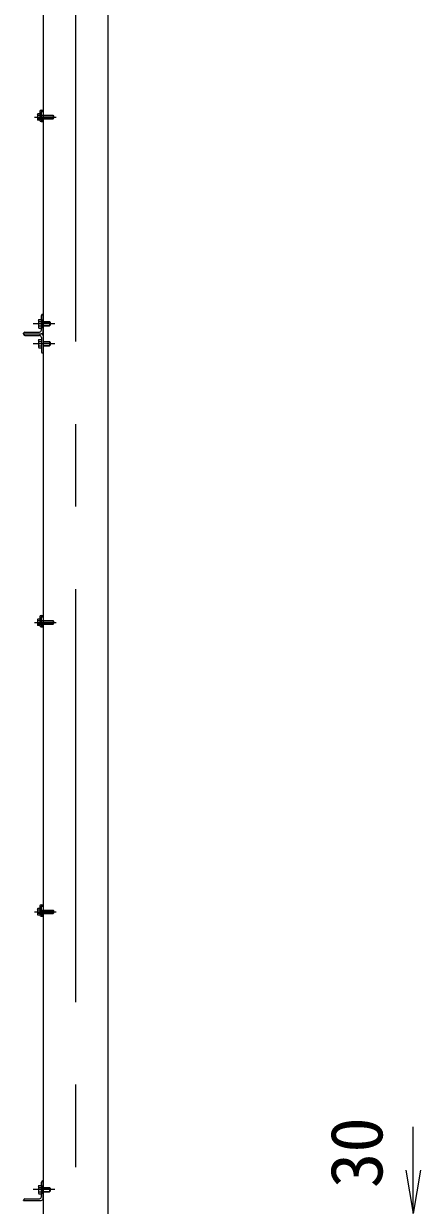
# Model space of a CAD drawing. Units: millimetres at full size; details may follow other scales. Extents: x -10500 to 10500, y -7425 to 7425.
# Drawn here: x -566 to 348, y -2226 to 501 of the extents above; entities that cross this region are included whole.
import ezdxf
from ezdxf.enums import TextEntityAlignment as Align

# ---------------------------------------------------------------- set-up
doc = ezdxf.new("R2010")
doc.units = ezdxf.units.MM
doc.header["$LTSCALE"] = 30
doc.linetypes.add('USER1', pattern=[50.8, 31.75, -6.35, 6.35, -6.35])
for name, color, linetype, lineweight in [('0-1_D-STR-DIM', 7, 'Continuous', 13), ('0-2_D-BMK', 2, 'USER1', 13), ('0-3_D-STR3', 3, 'Continuous', 13), ('0-7_D-STR1', 1, 'Continuous', 18), ('0-8_0', 7, 'Continuous', 18)]:
    doc.layers.add(name, color=color, linetype=linetype, lineweight=lineweight)
doc.styles.add('ＭＳ ゴシック', font='')
doc.styles.get('ＭＳ ゴシック').set_extended_font_data('MS Gothic')

# ---------------------------------------------------------------- blocks, each defined once
blk = doc.blocks.new('_Open')
at = {"layer": '0-8_0'}
blk.add_line((-30, 5), (0, 0), dxfattribs=at)
blk.add_lwpolyline([(-30, -5), (0, 0), (-30, 0)], dxfattribs=at)

msp = doc.modelspace()

# ---------------------------------------------------------------- linework, layer by layer
at = {"layer": '0-1_D-STR-DIM'}
msp.add_line((331.52, -2144.3), (331.52, -2044.3), dxfattribs=at)
at = {"layer": '0-2_D-BMK'}
for p, q in [((-445.96, -3280.3), (-445.96, 5851.7)), ((-541.28, 285.7), (-491.28, 285.7)), ((-494.06, -191.3), (-544.06, -191.3)), ((-494.06, -237.3), (-544.06, -237.3)), ((-541.28, -880.3), (-491.28, -880.3)), ((-541.28, -1548.3), (-491.28, -1548.3)), ((-494.06, -2189.3), (-544.06, -2189.3))]:
    msp.add_line(p, q, dxfattribs=at)
at = {"layer": '0-3_D-STR3'}
for p, q in [((-525.96, 301.7), (-520.96, 301.7)), ((-520.96, 301.7), (-520.96, 298.7)), ((-534.26, 292), (-533.56, 293.21)), ((-534.26, 292), (-534.26, 279.4)), ((-534.26, 279.4), (-533.56, 278.2)), ((-528.96, 293.21), (-533.56, 293.21)), ((-528.96, 289.46), (-533.56, 289.46)), ((-528.96, 281.95), (-533.56, 281.95)), ((-528.96, 278.2), (-533.56, 278.2)), ((-528.96, 298.7), (-528.96, 278.7)), ((-528.96, 293.21), (-528.96, 278.2)), ((-525.96, 298.2), (-525.96, 279.2)), ((-525.96, 289.7), (-498.16, 289.7)), ((-525.96, 288.95), (-497.41, 288.95)), ((-525.96, 282.45), (-497.41, 282.45)), ((-525.96, 281.7), (-498.16, 281.7)), ((-525.96, 275.7), (-520.96, 275.7)), ((-525.46, 298.7), (-520.96, 298.7)), ((-525.46, 278.7), (-520.96, 278.7)), ((-520.96, 278.7), (-520.96, 275.7)), ((-498.16, 289.7), (-496.96, 288.5)), ((-498.16, 289.7), (-498.16, 281.7)), ((-498.16, 281.7), (-496.96, 282.9)), ((-496.96, 288.5), (-496.96, 282.9)), ((-531.96, -183.05), (-531.05, -181.48)), ((-531.96, -183.05), (-531.96, -199.55)), ((-531.05, -181.48), (-524.96, -181.48)), ((-531.05, -186.39), (-524.96, -186.39)), ((-524.96, -181.48), (-524.96, -201.11)), ((-520.96, -186.3), (-506.46, -186.3)), ((-520.96, -187.2), (-505.56, -187.2)), ((-506.46, -186.3), (-504.96, -187.8)), ((-504.96, -187.8), (-504.96, -194.8)), ((-531.96, -199.55), (-531.05, -201.11)), ((-531.05, -196.2), (-524.96, -196.2)), ((-531.05, -201.11), (-524.96, -201.11)), ((-520.96, -195.4), (-505.56, -195.4)), ((-520.96, -196.3), (-506.46, -196.3)), ((-531.96, -229.05), (-531.05, -227.48)), ((-531.96, -229.05), (-531.96, -245.55)), ((-531.05, -227.48), (-524.96, -227.48)), ((-531.05, -232.39), (-524.96, -232.39)), ((-531.05, -242.2), (-524.96, -242.2)), ((-524.96, -227.48), (-524.96, -247.11)), ((-520.96, -232.3), (-506.46, -232.3)), ((-520.96, -233.2), (-505.56, -233.2)), ((-520.96, -241.4), (-505.56, -241.4)), ((-520.96, -242.3), (-506.46, -242.3)), ((-506.46, -232.3), (-504.96, -233.8)), ((-504.96, -233.8), (-504.96, -240.8)), ((-531.96, -245.55), (-531.05, -247.11)), ((-531.05, -247.11), (-524.96, -247.11)), ((-528.96, -867.3), (-528.96, -887.3)), ((-525.96, -864.3), (-520.96, -864.3)), ((-525.96, -867.8), (-525.96, -886.8)), ((-525.46, -867.3), (-520.96, -867.3)), ((-520.96, -864.3), (-520.96, -867.3)), ((-534.26, -874), (-533.56, -872.79)), ((-534.26, -874), (-534.26, -886.6)), ((-534.26, -886.6), (-533.56, -887.8)), ((-528.96, -872.79), (-533.56, -872.79)), ((-528.96, -876.54), (-533.56, -876.54)), ((-528.96, -884.05), (-533.56, -884.05)), ((-528.96, -887.8), (-533.56, -887.8)), ((-528.96, -872.79), (-528.96, -887.8)), ((-525.96, -876.3), (-498.16, -876.3)), ((-525.96, -877.05), (-497.41, -877.05)), ((-525.96, -883.55), (-497.41, -883.55)), ((-525.96, -884.3), (-498.16, -884.3)), ((-525.96, -890.3), (-520.96, -890.3)), ((-525.46, -887.3), (-520.96, -887.3)), ((-520.96, -887.3), (-520.96, -890.3)), ((-498.16, -876.3), (-496.96, -877.5)), ((-498.16, -876.3), (-498.16, -884.3)), ((-498.16, -884.3), (-496.96, -883.1)), ((-496.96, -877.5), (-496.96, -883.1)), ((-534.26, -1542), (-533.56, -1540.79)), ((-534.26, -1542), (-534.26, -1554.6)), ((-528.96, -1540.79), (-533.56, -1540.79)), ((-528.96, -1544.54), (-533.56, -1544.54)), ((-528.96, -1552.05), (-533.56, -1552.05)), ((-528.96, -1535.3), (-528.96, -1555.3)), ((-528.96, -1540.79), (-528.96, -1555.8)), ((-525.96, -1532.3), (-520.96, -1532.3)), ((-525.96, -1535.8), (-525.96, -1554.8)), ((-525.96, -1544.3), (-498.16, -1544.3)), ((-525.96, -1545.05), (-497.41, -1545.05)), ((-525.96, -1551.55), (-497.41, -1551.55)), ((-525.96, -1552.3), (-498.16, -1552.3)), ((-525.46, -1535.3), (-520.96, -1535.3)), ((-520.96, -1532.3), (-520.96, -1535.3)), ((-498.16, -1544.3), (-496.96, -1545.5)), ((-498.16, -1544.3), (-498.16, -1552.3)), ((-498.16, -1552.3), (-496.96, -1551.1)), ((-496.96, -1545.5), (-496.96, -1551.1)), ((-534.26, -1554.6), (-533.56, -1555.8)), ((-528.96, -1555.8), (-533.56, -1555.8)), ((-525.96, -1558.3), (-520.96, -1558.3)), ((-525.46, -1555.3), (-520.96, -1555.3)), ((-520.96, -1555.3), (-520.96, -1558.3)), ((-531.96, -2181.05), (-531.05, -2179.48)), ((-531.96, -2181.05), (-531.96, -2197.55)), ((-531.05, -2179.48), (-524.96, -2179.48)), ((-524.96, -2179.48), (-524.96, -2199.11)), ((-531.96, -2197.55), (-531.05, -2199.11)), ((-531.05, -2184.39), (-524.96, -2184.39)), ((-531.05, -2194.2), (-524.96, -2194.2)), ((-531.05, -2199.11), (-524.96, -2199.11)), ((-520.96, -2184.3), (-506.46, -2184.3)), ((-520.96, -2185.2), (-505.56, -2185.2)), ((-520.96, -2193.4), (-505.56, -2193.4)), ((-520.96, -2194.3), (-506.46, -2194.3)), ((-506.46, -2184.3), (-504.96, -2185.8)), ((-504.96, -2185.8), (-504.96, -2192.8))]:
    msp.add_line(p, q, dxfattribs=at)
for points in [[(-506.46, -186.3), (-506.46, -196.3), (-504.96, -194.8)], [(-506.46, -232.3), (-506.46, -242.3), (-504.96, -240.8)], [(-506.46, -2184.3), (-506.46, -2194.3), (-504.96, -2192.8)]]:
    msp.add_lwpolyline(points, dxfattribs=at)
for centre, radius, start, end in [((-525.96, 298.7), 3, 90, 180), ((-530.82, 291.33), 3.32, 145.61585, 214.38415), ((-521.72, 285.7), 12.42, 162.4121, 197.5879), ((-530.82, 280.08), 3.32, 145.61585, 214.38415), ((-525.96, 278.7), 3, 180, 270), ((-525.46, 298.2), 0.5, 90, 180), ((-525.46, 279.2), 0.5, 180, 270), ((-527.47, -183.93), 4.34, 145.61575, 214.38425), ((-515.57, -191.3), 16.24, 162.41205, 197.58795), ((-527.47, -198.66), 4.34, 145.61575, 214.38425), ((-527.47, -229.93), 4.34, 145.61575, 214.38425), ((-527.47, -244.66), 4.34, 145.61575, 214.38425), ((-515.57, -237.3), 16.24, 162.41205, 197.58795), ((-525.96, -867.3), 3, 90, 180), ((-525.46, -867.8), 0.5, 90, 180), ((-530.82, -874.67), 3.32, 145.61585, 214.38415), ((-521.72, -880.3), 12.42, 162.4121, 197.5879), ((-530.82, -885.92), 3.32, 145.61585, 214.38415), ((-525.96, -887.3), 3, 180, 270), ((-525.46, -886.8), 0.5, 180, 270), ((-530.82, -1542.67), 3.32, 145.61585, 214.38415), ((-521.72, -1548.3), 12.42, 162.4121, 197.5879), ((-530.82, -1553.92), 3.32, 145.61585, 214.38415), ((-525.96, -1535.3), 3, 90, 180), ((-525.46, -1535.8), 0.5, 90, 180), ((-525.96, -1555.3), 3, 180, 270), ((-525.46, -1554.8), 0.5, 180, 270), ((-527.47, -2181.93), 4.34, 145.61575, 214.38425), ((-527.47, -2196.66), 4.34, 145.61575, 214.38425), ((-515.57, -2189.3), 16.24, 162.41205, 197.58795)]:
    msp.add_arc(centre, radius, start, end, dxfattribs=at)
at = {"layer": '0-7_D-STR1'}
for p, q in [((-524.96, -205.8), (-524.96, -172.3)), ((-521.96, -169.3), (-520.96, -169.3)), ((-520.96, -209.3), (-520.96, -169.3)), ((-565.96, -214.3), (-565.96, -213.3)), ((-565.96, -214.3), (-525.96, -214.3)), ((-565.96, -214.3), (-565.96, -215.3)), ((-565.96, -214.3), (-525.96, -214.3)), ((-562.96, -210.3), (-529.46, -210.3)), ((-562.96, -218.3), (-529.46, -218.3)), ((-524.96, -222.8), (-524.96, -256.3)), ((-520.96, -219.3), (-520.96, -259.3)), ((-521.96, -259.3), (-520.96, -259.3)), ((-524.96, -2205.8), (-524.96, -2172.3)), ((-521.96, -2169.3), (-520.96, -2169.3)), ((-520.96, -2209.3), (-520.96, -2169.3)), ((-565.96, -2214.3), (-565.96, -2213.3)), ((-565.96, -2214.3), (-525.96, -2214.3)), ((-562.96, -2210.3), (-529.46, -2210.3))]:
    msp.add_line(p, q, dxfattribs=at)
msp.add_lwpolyline([(-370.96, 5785.7), (-520.96, 5785.7), (-520.96, -3214.3), (-370.96, -3214.3)], close=True, dxfattribs=at)
for centre, radius, start, end in [((-521.96, -172.3), 3, 90, 180), ((-562.96, -213.3), 3, 90, 180), ((-562.96, -215.3), 3, 180, 270), ((-529.46, -205.8), 4.5, 270, 0), ((-525.96, -209.3), 5, 270, 0), ((-525.96, -219.3), 5, 0, 90), ((-529.46, -222.8), 4.5, 0, 90), ((-521.96, -256.3), 3, 180, 270), ((-521.96, -2172.3), 3, 90, 180), ((-529.46, -2205.8), 4.5, 270, 0), ((-562.96, -2213.3), 3, 90, 180), ((-525.96, -2209.3), 5, 270, 0)]:
    msp.add_arc(centre, radius, start, end, dxfattribs=at)

# ---------------------------------------------------------------- block references
at = {"layer": '0-1_D-STR-DIM', "xscale": 3.333333, "yscale": 3.333333, "rotation": 270}
msp.add_blockref('_Open', (331.52, -2244.3), dxfattribs=at)

# ---------------------------------------------------------------- texts
at = {"layer": '0-1_D-STR-DIM', "style": 'ＭＳ ゴシック'}
msp.add_text('30', height=120.3, rotation=90, dxfattribs=at).set_placement((296.96, -2185.74), align=Align.BOTTOM_LEFT)

doc.saveas('drawing.dxf')
